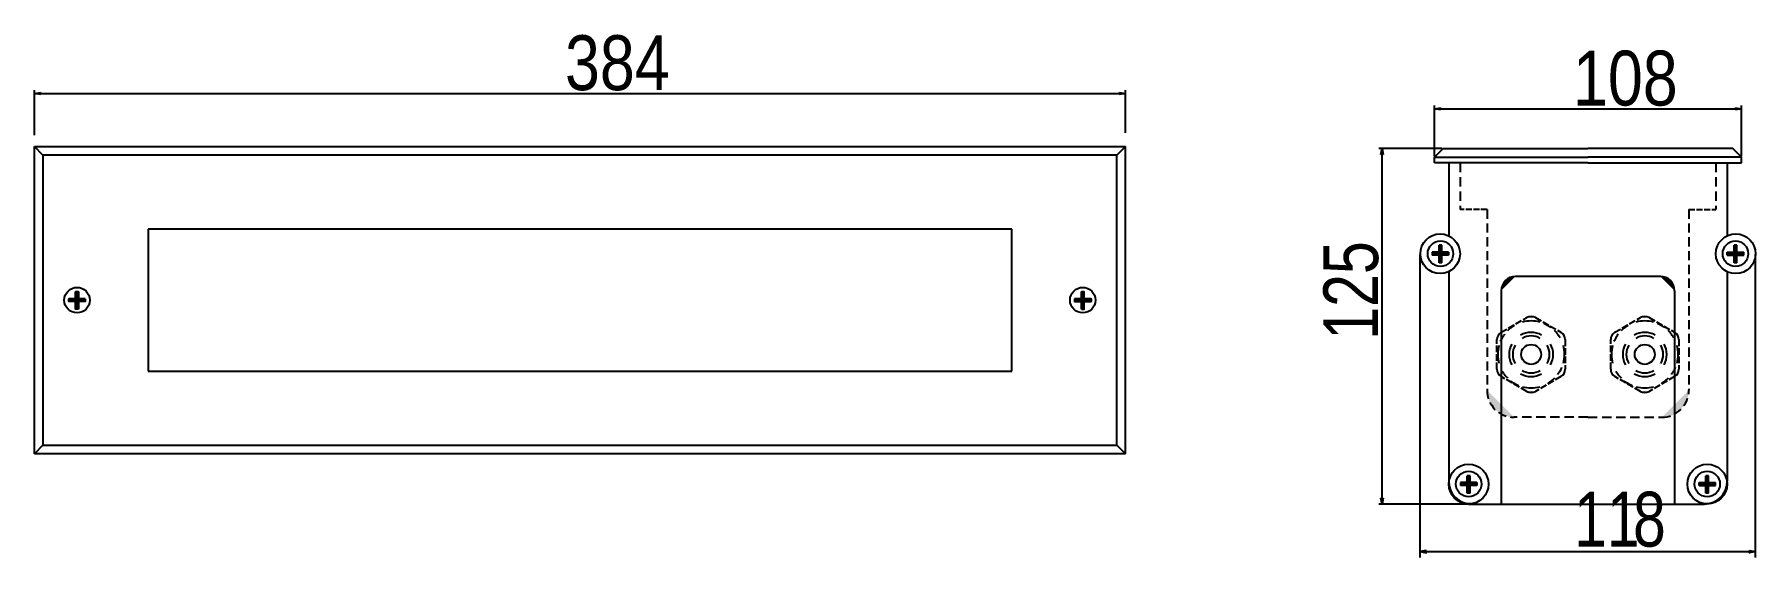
# Model space of a CAD drawing. Extents: x 2 to 148, y 184 to 228.
import ezdxf

# ---------------------------------------------------------------- set-up
doc = ezdxf.new("R2010")
doc.units = 0
for name, pattern in [('AI9-LType1', [0.719667, 0.553861, -0.165806]), ('AI9-LType10', [1.196622, 0.792339, -0.404283]), ('AI9-LType2', [0.719314, 0.553508, -0.165806]), ('AI9-LType3', [1.130653, 0.759178, -0.371475]), ('AI9-LType4', [1.131006, 0.759531, -0.371475]), ('AI9-LType5', [1.218494, 0.803275, -0.415219]), ('AI9-LType6', [0.646641, 0.517172, -0.129469]), ('AI9-LType7', [1.089731, 0.738717, -0.351014]), ('AI9-LType8', [1.167341, 0.777522, -0.389819]), ('AI9-LType9', [1.196269, 0.791986, -0.404283])]:
    doc.linetypes.add(name, pattern=pattern)
doc.layers.add('LIVELLO_1', color=160, linetype='Continuous')
doc.styles.add('STD', font='txt')

# ---------------------------------------------------------------- blocks, each defined once
blk = doc.blocks.new('AI9-BLK1')
at = {"layer": 'LIVELLO_1'}
h = blk.add_hatch(color=250, dxfattribs=at)
h.dxf.hatch_style = 2
h.paths.add_polyline_path([(46.34, 2.97), (46.1, 2.97), (46.1, 4.46), (46.34, 4.46)])
h = blk.add_hatch(color=250, dxfattribs=at)
h.dxf.hatch_style = 2
h.paths.add_polyline_path([(71.33, 2.97), (71.09, 2.97), (71.09, 4.46), (71.33, 4.46)])
h = blk.add_hatch(color=250, dxfattribs=at)
h.dxf.hatch_style = 2
h.paths.add_polyline_path([(46.91, 3.63), (45.52, 3.63), (45.52, 3.87), (46.91, 3.87)])
h = blk.add_hatch(color=250, dxfattribs=at)
h.dxf.hatch_style = 2
h.paths.add_polyline_path([(70.52, 3.87), (71.91, 3.87), (71.91, 3.63), (70.52, 3.63)])
h = blk.add_hatch(color=250, dxfattribs=at)
h.dxf.hatch_style = 2
edge = h.paths.add_edge_path()
edge.add_spline(control_points=[(52.58, 1.83), (51.91, 1.83), (51.37, 1.29), (51.37, 0.62)], knot_values=[0, 0, 0, 0, 1, 1, 1, 1], degree=3, periodic=0)
h = blk.add_hatch(color=250, dxfattribs=at)
h.dxf.hatch_style = 2
edge = h.paths.add_edge_path()
edge.add_spline(control_points=[(66.05, 0.62), (66.05, 1.29), (65.52, 1.83), (64.85, 1.83)], knot_values=[0, 0, 0, 0, 1, 1, 1, 1], degree=3, periodic=0)
h = blk.add_hatch(color=250, dxfattribs=at)
h.dxf.hatch_style = 2
h.paths.add_polyline_path([(-69.15, -0.95), (-69.39, -0.95), (-69.39, 0.53), (-69.15, 0.53)])
h = blk.add_hatch(color=250, dxfattribs=at)
h.dxf.hatch_style = 2
h.paths.add_polyline_path([(15.8, -0.95), (16.04, -0.95), (16.04, 0.53), (15.8, 0.53)])
h = blk.add_hatch(color=250, dxfattribs=at)
h.dxf.hatch_style = 2
h.paths.add_polyline_path([(-68.58, -0.3), (-69.97, -0.3), (-69.97, -0.06), (-68.58, -0.06)])
h = blk.add_hatch(color=250, dxfattribs=at)
h.dxf.hatch_style = 2
h.paths.add_polyline_path([(15.23, -0.3), (16.62, -0.3), (16.62, -0.06), (15.23, -0.06)])
h = blk.add_hatch(color=250, dxfattribs=at)
h.dxf.hatch_style = 2
edge = h.paths.add_edge_path()
edge.add_spline(control_points=[(51.37, -2.9), (51.15, -3.03), (51.01, -3.26), (51.01, -3.52)], knot_values=[0, 0, 0, 0, 1, 1, 1, 1], degree=3, periodic=0)
h = blk.add_hatch(color=250, dxfattribs=at)
h.dxf.hatch_style = 2
edge = h.paths.add_edge_path()
edge.add_spline(control_points=[(54.26, -1.65), (54.04, -1.52), (53.76, -1.52), (53.54, -1.65)], knot_values=[0, 0, 0, 0, 1, 1, 1, 1], degree=3, periodic=0)
h = blk.add_hatch(color=250, dxfattribs=at)
h.dxf.hatch_style = 2
edge = h.paths.add_edge_path()
edge.add_spline(control_points=[(56.79, -3.52), (56.79, -3.26), (56.65, -3.03), (56.43, -2.9)], knot_values=[0, 0, 0, 0, 1, 1, 1, 1], degree=3, periodic=0)
h = blk.add_hatch(color=250, dxfattribs=at)
h.dxf.hatch_style = 2
edge = h.paths.add_edge_path()
edge.add_spline(control_points=[(61, -2.9), (60.78, -3.03), (60.64, -3.26), (60.64, -3.52)], knot_values=[0, 0, 0, 0, 1, 1, 1, 1], degree=3, periodic=0)
h = blk.add_hatch(color=250, dxfattribs=at)
h.dxf.hatch_style = 2
edge = h.paths.add_edge_path()
edge.add_spline(control_points=[(63.89, -1.65), (63.67, -1.52), (63.39, -1.52), (63.17, -1.65)], knot_values=[0, 0, 0, 0, 1, 1, 1, 1], degree=3, periodic=0)
h = blk.add_hatch(color=250, dxfattribs=at)
h.dxf.hatch_style = 2
edge = h.paths.add_edge_path()
edge.add_spline(control_points=[(66.42, -3.52), (66.42, -3.26), (66.28, -3.03), (66.05, -2.9)], knot_values=[0, 0, 0, 0, 1, 1, 1, 1], degree=3, periodic=0)
h = blk.add_hatch(color=250, dxfattribs=at)
h.dxf.hatch_style = 2
edge = h.paths.add_edge_path()
edge.add_spline(control_points=[(51.01, -6.02), (51.01, -6.28), (51.15, -6.52), (51.37, -6.65)], knot_values=[0, 0, 0, 0, 1, 1, 1, 1], degree=3, periodic=0)
h = blk.add_hatch(color=250, dxfattribs=at)
h.dxf.hatch_style = 2
edge = h.paths.add_edge_path()
edge.add_spline(control_points=[(56.43, -6.65), (56.65, -6.52), (56.79, -6.28), (56.79, -6.02)], knot_values=[0, 0, 0, 0, 1, 1, 1, 1], degree=3, periodic=0)
h = blk.add_hatch(color=250, dxfattribs=at)
h.dxf.hatch_style = 2
edge = h.paths.add_edge_path()
edge.add_spline(control_points=[(60.64, -6.02), (60.64, -6.28), (60.78, -6.52), (61, -6.65)], knot_values=[0, 0, 0, 0, 1, 1, 1, 1], degree=3, periodic=0)
h = blk.add_hatch(color=250, dxfattribs=at)
h.dxf.hatch_style = 2
edge = h.paths.add_edge_path()
edge.add_spline(control_points=[(66.05, -6.65), (66.28, -6.52), (66.42, -6.28), (66.42, -6.02)], knot_values=[0, 0, 0, 0, 1, 1, 1, 1], degree=3, periodic=0)
h = blk.add_hatch(color=250, dxfattribs=at)
h.dxf.hatch_style = 2
edge = h.paths.add_edge_path()
edge.add_spline(control_points=[(50.17, -7.8), (50.17, -9.06), (51.19, -10.09), (52.46, -10.09)], knot_values=[0, 0, 0, 0, 1, 1, 1, 1], degree=3, periodic=0)
h = blk.add_hatch(color=250, dxfattribs=at)
h.dxf.hatch_style = 2
edge = h.paths.add_edge_path()
edge.add_spline(control_points=[(53.54, -7.9), (53.76, -8.03), (54.04, -8.03), (54.26, -7.9)], knot_values=[0, 0, 0, 0, 1, 1, 1, 1], degree=3, periodic=0)
h = blk.add_hatch(color=250, dxfattribs=at)
h.dxf.hatch_style = 2
edge = h.paths.add_edge_path()
edge.add_spline(control_points=[(63.17, -7.9), (63.39, -8.03), (63.67, -8.03), (63.89, -7.9)], knot_values=[0, 0, 0, 0, 1, 1, 1, 1], degree=3, periodic=0)
h = blk.add_hatch(color=250, dxfattribs=at)
h.dxf.hatch_style = 2
edge = h.paths.add_edge_path()
edge.add_spline(control_points=[(64.97, -10.09), (66.23, -10.09), (67.26, -9.06), (67.26, -7.8)], knot_values=[0, 0, 0, 0, 1, 1, 1, 1], degree=3, periodic=0)
h = blk.add_hatch(color=250, dxfattribs=at)
h.dxf.hatch_style = 2
h.paths.add_polyline_path([(49.3, -15.86), (47.91, -15.86), (47.91, -15.62), (49.3, -15.62)])
h = blk.add_hatch(color=250, dxfattribs=at)
h.dxf.hatch_style = 2
h.paths.add_polyline_path([(48.73, -16.52), (48.49, -16.52), (48.49, -15.03), (48.73, -15.03)])
h = blk.add_hatch(color=250, dxfattribs=at)
h.dxf.hatch_style = 2
h.paths.add_polyline_path([(68.13, -15.62), (69.52, -15.62), (69.52, -15.86), (68.13, -15.86)])
h = blk.add_hatch(color=250, dxfattribs=at)
h.dxf.hatch_style = 2
h.paths.add_polyline_path([(68.94, -16.52), (68.7, -16.52), (68.7, -15.03), (68.94, -15.03)])
h = blk.add_hatch(color=250, dxfattribs=at)
h.dxf.hatch_style = 2
h.paths.add_polyline_path([(45.02, -21.35), (44.51, -21.45), (45.02, -21.55)])
h = blk.add_hatch(color=250, dxfattribs=at)
h.dxf.hatch_style = 2
h.paths.add_polyline_path([(72.41, -21.35), (72.91, -21.45), (72.41, -21.55)])
at = {"layer": 'LIVELLO_1', "color": 7}
for p, q in [((-72.88, 13.77), (-72.88, 17.59)), ((19.53, 13.97), (19.53, 17.59)), ((-72.88, 17.31), (-72.38, 17.4)), ((-72.38, 17.22), (-72.88, 17.31)), ((-72.88, 17.31), (19.53, 17.31)), ((-72.38, 17.4), (-72.38, 17.22)), ((19.03, 17.22), (19.03, 17.4)), ((19.03, 17.4), (19.53, 17.31)), ((19.53, 17.31), (19.03, 17.22)), ((45.72, 12), (45.72, 16.29)), ((45.72, 16.01), (46.22, 16.1)), ((46.22, 16.1), (46.22, 15.91)), ((71.2, 15.91), (71.2, 16.1)), ((71.2, 16.1), (71.71, 16.01)), ((71.71, 12), (71.71, 16.29)), ((46.22, 15.91), (45.72, 16.01)), ((45.72, 16.01), (71.71, 16.01)), ((71.71, 16.01), (71.2, 15.91)), ((-72.88, -13.17), (-72.88, 12.82)), ((-72.88, 12.82), (19.53, 12.82)), ((-72.16, 12.1), (-72.88, 12.82)), ((18.81, 12.1), (-72.16, 12.1)), ((-72.16, 12.1), (-72.16, -12.45)), ((18.81, 12.1), (19.53, 12.82)), ((18.81, -12.45), (18.81, 12.1)), ((19.53, -13.17), (19.53, 12.82)), ((46.37, 12.65), (40.99, 12.65)), ((41.18, 12.15), (41.27, 12.65)), ((41.36, 12.15), (41.18, 12.15)), ((41.27, 12.65), (41.36, 12.15)), ((41.27, -17.43), (41.27, 12.65)), ((45.72, 11.93), (46.44, 12.65)), ((45.72, 11.93), (58.71, 11.93)), ((45.72, 11.45), (45.72, 11.93)), ((46.44, 12.65), (58.71, 12.65)), ((70.99, 12.65), (58.71, 12.65)), ((71.71, 11.93), (58.71, 11.93)), ((71.71, 11.93), (70.99, 12.65)), ((71.71, 11.45), (71.71, 11.93)), ((49.33, 11.45), (45.72, 11.45)), ((58.71, 11.45), (46.92, 11.45)), ((46.92, 11.45), (46.92, 5.27)), ((46.92, 11.45), (46.92, 9.29)), ((58.71, 11.45), (47.88, 11.45)), ((50.77, 11.45), (47.88, 11.45)), ((58.71, 11.45), (49.33, 11.45)), ((58.71, 11.45), (68.1, 11.45)), ((58.71, 11.45), (69.54, 11.45)), ((58.71, 11.45), (70.51, 11.45)), ((66.66, 11.45), (69.54, 11.45)), ((68.1, 11.45), (71.71, 11.45)), ((70.51, 11.45), (70.51, 5.27)), ((70.51, 11.45), (70.51, 9.29)), ((9.91, 5.84), (-63.26, 5.84)), ((-63.26, 5.84), (-63.26, -6.19)), ((9.91, -6.19), (9.91, 5.84)), ((46.1, 2.97), (46.1, 4.46)), ((46.34, 4.46), (46.1, 4.46)), ((46.34, 2.97), (46.34, 4.46)), ((71.09, 2.97), (71.09, 4.46)), ((71.33, 4.46), (71.09, 4.46)), ((71.33, 2.97), (71.33, 4.46)), ((44.51, -21.96), (44.51, 3.68)), ((46.91, 3.87), (45.52, 3.87)), ((45.52, 3.87), (45.52, 3.63)), ((46.91, 3.63), (45.52, 3.63)), ((46.34, 2.97), (46.1, 2.97)), ((46.91, 3.87), (46.91, 3.63)), ((70.52, 3.87), (71.91, 3.87)), ((70.52, 3.63), (70.52, 3.87)), ((70.52, 3.63), (71.91, 3.63)), ((71.33, 2.97), (71.09, 2.97)), ((71.91, 3.63), (71.91, 3.87)), ((72.91, -21.96), (72.91, 3.68)), ((46.92, 2.23), (46.92, -15.5)), ((64.85, 1.83), (52.58, 1.83)), ((70.51, 2.23), (70.51, -15.5)), ((-69.39, -0.95), (-69.39, 0.53)), ((-69.15, 0.53), (-69.39, 0.53)), ((-69.15, -0.95), (-69.15, 0.53)), ((15.8, -0.95), (15.8, 0.53)), ((15.8, 0.53), (16.04, 0.53)), ((16.04, -0.95), (16.04, 0.53)), ((51.37, 0.62), (51.37, -17.43)), ((66.05, 0.62), (66.05, -17.43)), ((-68.58, -0.06), (-69.97, -0.06)), ((-69.97, -0.06), (-69.97, -0.3)), ((-68.58, -0.3), (-69.97, -0.3)), ((-69.15, -0.95), (-69.39, -0.95)), ((-68.58, -0.06), (-68.58, -0.3)), ((15.23, -0.06), (16.62, -0.06)), ((15.23, -0.06), (15.23, -0.3)), ((15.23, -0.3), (16.62, -0.3)), ((15.8, -0.95), (16.04, -0.95)), ((16.62, -0.06), (16.62, -0.3)), ((46.92, -4.43), (46.92, -12.37)), ((70.51, -4.43), (70.51, -12.37)), ((-63.26, -6.19), (9.91, -6.19)), ((-72.16, -12.45), (-72.88, -13.17)), ((-72.16, -12.45), (18.81, -12.45)), ((19.53, -13.17), (18.81, -12.45)), ((19.53, -13.17), (-72.88, -13.17)), ((49.3, -15.62), (47.91, -15.62)), ((47.91, -15.62), (47.91, -15.86)), ((49.3, -15.86), (47.91, -15.86)), ((48.49, -16.52), (48.49, -15.03)), ((48.73, -15.03), (48.49, -15.03)), ((48.73, -16.52), (48.73, -15.03)), ((49.3, -15.62), (49.3, -15.86)), ((68.13, -15.62), (69.52, -15.62)), ((68.13, -15.86), (68.13, -15.62)), ((68.13, -15.86), (69.52, -15.86)), ((68.7, -16.52), (68.7, -15.03)), ((68.94, -15.03), (68.7, -15.03)), ((68.94, -16.52), (68.94, -15.03)), ((69.52, -15.86), (69.52, -15.62)), ((48.53, -17.43), (40.99, -17.43)), ((41.27, -17.43), (41.18, -16.92)), ((41.18, -16.92), (41.36, -16.92)), ((41.36, -16.92), (41.27, -17.43)), ((48.73, -16.52), (48.49, -16.52)), ((48.61, -17.43), (68.58, -17.43)), ((68.94, -16.52), (68.7, -16.52)), ((44.51, -21.45), (72.91, -21.45))]:
    blk.add_line(p, q, dxfattribs=at)
at = {"layer": 'LIVELLO_1', "color": 250}
blk.add_line((18.81, 12.1), (19.53, 12.82), dxfattribs=at)
at = {"layer": 'LIVELLO_1', "color": 7, "linetype": 'AI9-LType5'}
for p, q in [((47.88, 11.45), (47.88, 7.48)), ((69.54, 11.45), (69.54, 7.48))]:
    blk.add_line(p, q, dxfattribs=at)
at = {"layer": 'LIVELLO_1', "color": 7, "linetype": 'AI9-LType6'}
for p, q in [((50.17, 7.48), (47.88, 7.48)), ((67.26, 7.48), (69.54, 7.48))]:
    blk.add_line(p, q, dxfattribs=at)
at = {"layer": 'LIVELLO_1', "color": 7, "linetype": 'AI9-LType8'}
for p, q in [((50.17, 7.48), (50.17, -7.8)), ((67.26, 7.48), (67.26, -7.8))]:
    blk.add_line(p, q, dxfattribs=at)
at = {"layer": 'LIVELLO_1', "color": 7, "linetype": 'AI9-LType1'}
for p, q in [((51.37, -2.9), (53.54, -1.65)), ((63.89, -1.65), (66.05, -2.9)), ((51.01, -6.02), (51.01, -3.52)), ((56.79, -3.52), (56.79, -6.02)), ((60.64, -6.02), (60.64, -3.52)), ((66.42, -3.52), (66.42, -6.02)), ((53.54, -7.9), (51.37, -6.65)), ((66.05, -6.65), (63.89, -7.9))]:
    blk.add_line(p, q, dxfattribs=at)
at = {"layer": 'LIVELLO_1', "color": 7, "linetype": 'AI9-LType2'}
for p, q in [((54.26, -1.65), (56.43, -2.9)), ((61, -2.9), (63.17, -1.65)), ((56.43, -6.65), (54.26, -7.9)), ((63.17, -7.9), (61, -6.65))]:
    blk.add_line(p, q, dxfattribs=at)
at = {"layer": 'LIVELLO_1', "color": 7, "linetype": 'AI9-LType9'}
blk.add_line((58.71, -10.09), (52.46, -10.09), dxfattribs=at)
at = {"layer": 'LIVELLO_1', "color": 7, "linetype": 'AI9-LType10'}
blk.add_line((58.71, -10.09), (64.97, -10.09), dxfattribs=at)
at = {"layer": 'LIVELLO_1', "color": 250}
for points in [[(-69.15, -0.95), (-69.39, -0.95), (-69.39, 0.53), (-69.15, 0.53)], [(15.8, -0.95), (16.04, -0.95), (16.04, 0.53), (15.8, 0.53)], [(-68.58, -0.06), (-68.58, -0.3), (-69.97, -0.3), (-69.97, -0.06)], [(15.23, -0.06), (15.23, -0.3), (16.62, -0.3), (16.62, -0.06)]]:
    blk.add_lwpolyline(points, close=True, dxfattribs=at)
at = {"layer": 'LIVELLO_1', "color": 7}
for points in [[(45.02, -21.35), (44.51, -21.45), (45.02, -21.55)], [(72.41, -21.35), (72.91, -21.45), (72.41, -21.55)]]:
    blk.add_lwpolyline(points, close=True, dxfattribs=at)
for centre, radius in [((46.2, 3.75), 1.68), ((46.22, 3.75), 1.08), ((71.23, 3.75), 1.68), ((71.21, 3.75), 1.08), ((-69.27, -0.18), 1.08), ((15.92, -0.18), 1.08), ((48.61, -15.74), 1.68), ((68.82, -15.74), 1.68), ((48.61, -15.74), 1.08), ((68.82, -15.74), 1.08)]:
    blk.add_circle(centre, radius, dxfattribs=at)
for points in [[(52.58, 1.83), (51.91, 1.83), (51.37, 1.29), (51.37, 0.62)], [(66.05, 0.62), (66.05, 1.29), (65.52, 1.83), (64.85, 1.83)], [(51.37, -2.9), (51.15, -3.03), (51.01, -3.26), (51.01, -3.52)], [(54.26, -1.65), (54.04, -1.52), (53.76, -1.52), (53.54, -1.65)], [(56.79, -3.52), (56.79, -3.26), (56.65, -3.03), (56.43, -2.9)], [(61, -2.9), (60.78, -3.03), (60.64, -3.26), (60.64, -3.52)], [(63.89, -1.65), (63.67, -1.52), (63.39, -1.52), (63.17, -1.65)], [(66.42, -3.52), (66.42, -3.26), (66.28, -3.03), (66.05, -2.9)], [(51.01, -6.02), (51.01, -6.28), (51.15, -6.52), (51.37, -6.65)], [(56.43, -6.65), (56.65, -6.52), (56.79, -6.28), (56.79, -6.02)], [(60.64, -6.02), (60.64, -6.28), (60.78, -6.52), (61, -6.65)], [(66.05, -6.65), (66.28, -6.52), (66.42, -6.28), (66.42, -6.02)], [(53.54, -7.9), (53.76, -8.03), (54.04, -8.03), (54.26, -7.9)], [(63.17, -7.9), (63.39, -8.03), (63.67, -8.03), (63.89, -7.9)], [(46.92, -15.5), (46.92, -16.57), (47.78, -17.43), (48.85, -17.43)], [(68.58, -17.43), (69.64, -17.43), (70.51, -16.57), (70.51, -15.5)]]:
    blk.add_open_spline(points, degree=3, dxfattribs=at)
at = {"layer": 'LIVELLO_1', "color": 7, "linetype": 'AI9-LType3'}
for points in [[(52.49, -2.32), (51.95, -2.63), (51.53, -3.11), (51.29, -3.69)], [(56.35, -3.36), (56.04, -2.82), (55.56, -2.4), (54.98, -2.16)], [(62.12, -2.32), (61.58, -2.63), (61.15, -3.11), (60.91, -3.69)], [(65.98, -3.36), (65.67, -2.82), (65.19, -2.4), (64.61, -2.16)], [(51.45, -6.18), (51.76, -6.72), (52.24, -7.15), (52.82, -7.39)], [(64.94, -7.22), (65.47, -6.91), (65.9, -6.43), (66.14, -5.85)]]:
    blk.add_open_spline(points, degree=3, dxfattribs=at)
at = {"layer": 'LIVELLO_1', "color": 7}
for points, knots in [([(54.79, -3.13), (54.52, -2.99), (54.22, -2.91), (53.9, -2.91), (53.58, -2.91), (53.28, -2.99), (53.01, -3.13)], [0, 0, 0, 0, 1, 1, 1, 2, 2, 2, 2]), ([(54.64, -2.04), (54.4, -1.98), (54.16, -1.94), (53.9, -1.94), (53.65, -1.94), (53.4, -1.98), (53.16, -2.04)], [0, 0, 0, 0, 1, 1, 1, 2, 2, 2, 2]), ([(64.41, -3.13), (64.15, -2.99), (63.85, -2.91), (63.53, -2.91), (63.21, -2.91), (62.91, -2.99), (62.64, -3.13)], [0, 0, 0, 0, 1, 1, 1, 2, 2, 2, 2]), ([(64.26, -2.04), (64.03, -1.98), (63.78, -1.94), (63.53, -1.94), (63.27, -1.94), (63.03, -1.98), (62.79, -2.04)], [0, 0, 0, 0, 1, 1, 1, 2, 2, 2, 2]), ([(51.17, -4.03), (51.11, -4.27), (51.07, -4.52), (51.07, -4.77), (51.07, -5.03), (51.11, -5.27), (51.17, -5.51)], [0, 0, 0, 0, 1, 1, 1, 2, 2, 2, 2]), ([(52.26, -3.89), (52.12, -4.15), (52.04, -4.45), (52.04, -4.77), (52.04, -5.09), (52.12, -5.39), (52.26, -5.66)], [0, 0, 0, 0, 1, 1, 1, 2, 2, 2, 2]), ([(52.54, -4), (52.41, -4.23), (52.34, -4.49), (52.34, -4.77), (52.34, -5.05), (52.41, -5.31), (52.54, -5.54)], [0, 0, 0, 0, 1, 1, 1, 2, 2, 2, 2]), ([(54.74, -4.77), (54.74, -4.31), (54.37, -3.93), (53.9, -3.93), (53.44, -3.93), (53.06, -4.31), (53.06, -4.77), (53.06, -5.24), (53.44, -5.61), (53.9, -5.61), (54.37, -5.61), (54.74, -5.24), (54.74, -4.77), (54.74, -4.31), (54.37, -3.93), (53.9, -3.93), (53.44, -3.93), (53.06, -4.31), (53.06, -4.77), (53.06, -5.24), (53.44, -5.61), (53.9, -5.61), (54.37, -5.61), (54.74, -5.24), (54.74, -4.77), (54.74, -4.31), (54.37, -3.93), (53.9, -3.93), (53.44, -3.93), (53.06, -4.31), (53.06, -4.77), (53.06, -5.24), (53.44, -5.61), (53.9, -5.61), (54.37, -5.61), (54.74, -5.24), (54.74, -4.77)], [0, 0, 0, 0, 1, 1, 1, 2, 2, 2, 3, 3, 3, 4, 4, 4, 5, 5, 5, 6, 6, 6, 7, 7, 7, 8, 8, 8, 9, 9, 9, 10, 10, 10, 11, 11, 11, 12, 12, 12, 12]), ([(54.67, -3.41), (54.44, -3.28), (54.18, -3.21), (53.9, -3.21), (53.62, -3.21), (53.36, -3.28), (53.13, -3.41)], [0, 0, 0, 0, 1, 1, 1, 2, 2, 2, 2]), ([(55.26, -5.54), (55.39, -5.31), (55.47, -5.05), (55.47, -4.77), (55.47, -4.49), (55.39, -4.23), (55.26, -4)], [0, 0, 0, 0, 1, 1, 1, 2, 2, 2, 2]), ([(55.54, -5.66), (55.69, -5.39), (55.77, -5.09), (55.77, -4.77), (55.77, -4.45), (55.69, -4.15), (55.54, -3.89)], [0, 0, 0, 0, 1, 1, 1, 2, 2, 2, 2]), ([(56.63, -5.51), (56.69, -5.27), (56.73, -5.03), (56.73, -4.77), (56.73, -4.52), (56.69, -4.27), (56.63, -4.03)], [0, 0, 0, 0, 1, 1, 1, 2, 2, 2, 2]), ([(60.8, -4.03), (60.73, -4.27), (60.7, -4.52), (60.7, -4.77), (60.7, -5.03), (60.73, -5.27), (60.8, -5.51)], [0, 0, 0, 0, 1, 1, 1, 2, 2, 2, 2]), ([(61.89, -3.89), (61.74, -4.15), (61.66, -4.45), (61.66, -4.77), (61.66, -5.09), (61.74, -5.39), (61.89, -5.66)], [0, 0, 0, 0, 1, 1, 1, 2, 2, 2, 2]), ([(62.17, -4), (62.04, -4.23), (61.96, -4.49), (61.96, -4.77), (61.96, -5.05), (62.04, -5.31), (62.17, -5.54)], [0, 0, 0, 0, 1, 1, 1, 2, 2, 2, 2]), ([(64.37, -4.77), (64.37, -4.31), (63.99, -3.93), (63.53, -3.93), (63.06, -3.93), (62.68, -4.31), (62.68, -4.77), (62.68, -5.24), (63.06, -5.61), (63.53, -5.61), (63.99, -5.61), (64.37, -5.24), (64.37, -4.77), (64.37, -4.31), (63.99, -3.93), (63.53, -3.93), (63.06, -3.93), (62.68, -4.31), (62.68, -4.77), (62.68, -5.24), (63.06, -5.61), (63.53, -5.61), (63.99, -5.61), (64.37, -5.24), (64.37, -4.77), (64.37, -4.31), (63.99, -3.93), (63.53, -3.93), (63.06, -3.93), (62.68, -4.31), (62.68, -4.77), (62.68, -5.24), (63.06, -5.61), (63.53, -5.61), (63.99, -5.61), (64.37, -5.24), (64.37, -4.77)], [0, 0, 0, 0, 1, 1, 1, 2, 2, 2, 3, 3, 3, 4, 4, 4, 5, 5, 5, 6, 6, 6, 7, 7, 7, 8, 8, 8, 9, 9, 9, 10, 10, 10, 11, 11, 11, 12, 12, 12, 12]), ([(64.3, -3.41), (64.07, -3.28), (63.81, -3.21), (63.53, -3.21), (63.25, -3.21), (62.99, -3.28), (62.76, -3.41)], [0, 0, 0, 0, 1, 1, 1, 2, 2, 2, 2]), ([(64.89, -5.54), (65.02, -5.31), (65.09, -5.05), (65.09, -4.77), (65.09, -4.49), (65.02, -4.23), (64.89, -4)], [0, 0, 0, 0, 1, 1, 1, 2, 2, 2, 2]), ([(65.17, -5.66), (65.31, -5.39), (65.39, -5.09), (65.39, -4.77), (65.39, -4.45), (65.31, -4.15), (65.17, -3.89)], [0, 0, 0, 0, 1, 1, 1, 2, 2, 2, 2]), ([(66.26, -5.51), (66.32, -5.27), (66.36, -5.03), (66.36, -4.77), (66.36, -4.52), (66.32, -4.27), (66.26, -4.03)], [0, 0, 0, 0, 1, 1, 1, 2, 2, 2, 2]), ([(53.01, -6.41), (53.28, -6.56), (53.58, -6.64), (53.9, -6.64), (54.22, -6.64), (54.52, -6.56), (54.79, -6.41)], [0, 0, 0, 0, 1, 1, 1, 2, 2, 2, 2]), ([(53.13, -6.13), (53.36, -6.26), (53.62, -6.34), (53.9, -6.34), (54.18, -6.34), (54.44, -6.26), (54.67, -6.13)], [0, 0, 0, 0, 1, 1, 1, 2, 2, 2, 2]), ([(62.64, -6.41), (62.91, -6.56), (63.21, -6.64), (63.53, -6.64), (63.85, -6.64), (64.15, -6.56), (64.41, -6.41)], [0, 0, 0, 0, 1, 1, 1, 2, 2, 2, 2]), ([(62.76, -6.13), (62.99, -6.26), (63.25, -6.34), (63.53, -6.34), (63.81, -6.34), (64.07, -6.26), (64.3, -6.13)], [0, 0, 0, 0, 1, 1, 1, 2, 2, 2, 2]), ([(53.16, -7.5), (53.4, -7.57), (53.65, -7.6), (53.9, -7.6), (54.16, -7.6), (54.4, -7.57), (54.64, -7.5)], [0, 0, 0, 0, 1, 1, 1, 2, 2, 2, 2]), ([(62.79, -7.5), (63.03, -7.57), (63.27, -7.6), (63.53, -7.6), (63.78, -7.6), (64.03, -7.57), (64.26, -7.5)], [0, 0, 0, 0, 1, 1, 1, 2, 2, 2, 2])]:
    blk.add_open_spline(points, degree=3, knots=knots, dxfattribs=at)
at = {"layer": 'LIVELLO_1', "color": 7, "linetype": 'AI9-LType4'}
for points in [[(55.31, -7.22), (55.85, -6.91), (56.27, -6.43), (56.51, -5.85)], [(61.08, -6.18), (61.39, -6.72), (61.87, -7.15), (62.45, -7.39)]]:
    blk.add_open_spline(points, degree=3, dxfattribs=at)
at = {"layer": 'LIVELLO_1', "color": 7, "linetype": 'AI9-LType7'}
for points in [[(50.17, -7.8), (50.17, -9.06), (51.19, -10.09), (52.46, -10.09)], [(64.97, -10.09), (66.23, -10.09), (67.26, -9.06), (67.26, -7.8)]]:
    blk.add_open_spline(points, degree=3, dxfattribs=at)
at = {"layer": 'LIVELLO_1', "color": 7, "char_height": 4.6404, "attachment_point": 1, "style": 'STD'}
for s, insert in [('\\fArial Narrow|b0|i0;\\H4.6404;\\C250;384', (-27.94, 22.23)), ('\\fArial Narrow|b0|i0;\\H4.6404;\\C250;108', (57.45, 20.93)), ('\\fArial Narrow|b0|i0;\\H4.6404;\\W0.94;\\C250;11', (57.54, -16.39)), ('\\fArial Narrow|b0|i0;\\H4.6404;\\W0.94;\\C250;8', (62.53, -16.39))]:
    blk.add_mtext(s, dxfattribs=dict(at, insert=insert))
at = {"layer": 'LIVELLO_1', "color": 7, "insert": (36.3, -3.53), "char_height": 4.6404, "attachment_point": 1, "rotation": 90, "style": 'STD'}
blk.add_mtext('\\fArial Narrow|b0|i0;\\H4.6404;\\W0.94;\\C250;125', dxfattribs=at)

msp = doc.modelspace()

# ---------------------------------------------------------------- block references
at = {"layer": 'LIVELLO_1', "color": 7}
msp.add_blockref('AI9-BLK1', (75.004121, 206.065114), dxfattribs=at)

doc.saveas('drawing.dxf')
